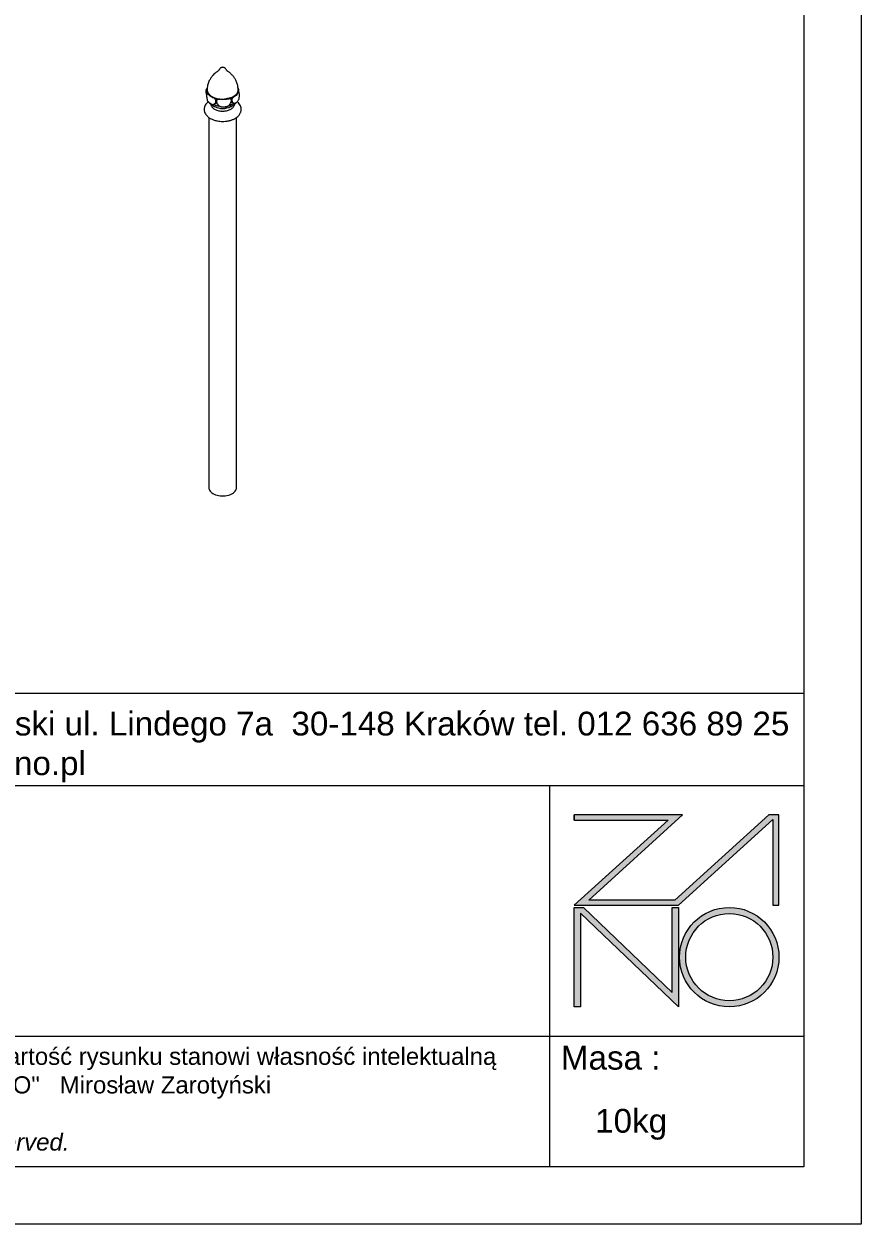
# Model space of a CAD drawing. Header units: millimetres. Extents: x -3033 to 2907, y -1646 to 2554.
# Drawn here: x 1441 to 2907, y -1646 to 454 of the extents above; entities that cross this region are included whole.
import ezdxf

# ---------------------------------------------------------------- set-up
doc = ezdxf.new("R2010")
doc.units = ezdxf.units.MM
doc.layers.add('tabelka', color=155, linetype='Continuous')

# ---------------------------------------------------------------- blocks, each defined once
blk = doc.blocks.new('zano')
at = {"layer": 'Defpoints', "lineweight": 5}
for points in [[(6270.2, 3716.2), (6270.2, 3707.4), (6434.8, 3707.4), (6270.2, 3558.4), (6452.4, 3558.4), (6617.9, 3708.2), (6617.9, 3558.4), (6628.6, 3558.4), (6628.6, 3716.2), (6610.7, 3716.2), (6446.1, 3567.2), (6295.4, 3567.2), (6459.9, 3716.2), (6270.2, 3716.2), (6270.2, 3707.4)], [(6270.2, 3554.4), (6286.2, 3554.4), (6441.7, 3405.6), (6441.7, 3554.4), (6452.4, 3554.4), (6452.4, 3380.5), (6281, 3544.6), (6281, 3380.5), (6270.2, 3380.5)]]:
    blk.add_hatch(color=251, dxfattribs=at).paths.add_polyline_path(points)
h = blk.add_hatch(color=251, dxfattribs=at)
h.paths.add_polyline_path([(6454.7, 3467.4, 1), (6628.6, 3467.4, 1)])
h.paths.add_polyline_path([(6617.9, 3467.4, -1), (6465.4, 3467.4, -1)], flags=16)
at = {"layer": 'Defpoints', "color": 251, "lineweight": 5}
blk.add_lwpolyline([(6434.8, 3707.4), (6270.2, 3558.4), (6452.4, 3558.4), (6617.9, 3708.2), (6617.9, 3558.4), (6628.6, 3558.4), (6628.6, 3716.2), (6610.7, 3716.2), (6446.1, 3567.2), (6295.4, 3567.2), (6459.9, 3716.2), (6270.2, 3716.2), (6270.2, 3707.4), (6432.1, 3707.4)], dxfattribs=at)
for points in [[(6270.2, 3716.2), (6270.2, 3707.4), (6434.8, 3707.4), (6270.2, 3558.4), (6452.4, 3558.4), (6617.9, 3708.2), (6617.9, 3558.4), (6628.6, 3558.4), (6628.6, 3716.2), (6610.7, 3716.2), (6446.1, 3567.2), (6295.4, 3567.2), (6459.9, 3716.2), (6270.2, 3716.2), (6270.2, 3707.4)], [(6270.2, 3554.4), (6286.2, 3554.4), (6441.7, 3405.6), (6441.7, 3554.4), (6452.4, 3554.4), (6452.4, 3380.5), (6281, 3544.6), (6281, 3380.5), (6270.2, 3380.5)]]:
    blk.add_lwpolyline(points, close=True, dxfattribs=at)
for radius in [87, 76.3]:
    blk.add_circle((6541.7, 3467.4), radius, dxfattribs=at)
blk = doc.blocks.new('TABELA')
at = {"layer": 'tabelka', "lineweight": 5}
for p, q in [((4587.4, 3929.4), (6672.4, 3929.4)), ((4587.4, 3767.6), (4587.4, 3929.4)), ((4587.4, 3929.4), (6672.4, 3929.4)), ((6226.5, 3767.6), (6226.5, 3329)), ((4587.4, 3329), (6672.4, 3329)), ((5001.6, 3329), (5001.6, 3100.4)), ((6226.5, 3329), (6226.5, 3100.4))]:
    blk.add_line(p, q, dxfattribs=at)
blk.add_lwpolyline([(4587.4, 3767.6), (6672.4, 3767.6), (6672.4, 3100.4), (4587.4, 3100.4)], close=True, dxfattribs=at)
blk.add_blockref('zano', (0, 0))
at = {"layer": 'tabelka', "lineweight": 5, "attachment_point": 1}
for s, insert, char_height, width in [('{\\fArial|b0|i0|c238|p34;"ZANO"  Mirosław Zarotyński ul. Lindego 7a  30-148 Kraków tel. 012 636 89 25\\Pwww.zano.pl  ,   biuro@zano.pl}', (4613, 3896.9), 41.595, 2040.38), ('{\\fArial|b0|i0|c238|p34;Produkt : }', (4622, 3694.1), 41.595, 265.273), ('{\\fCentury Gothic|b0|i0|c238|p34;słupek  01_051 }', (4622, 3579.5), 60, 713.135), ('{\\fArial|b0|i0|c238|p34;Skala: }', (4622, 3310.3), 41.595, 191.675), ('{\\fArial|b0|i0|c238|p34;Masa :}', (6246.7, 3312.2), 41.595, 200.457), ('{\\fArial|b0|i0|c238|p34;1:1}', (4742.5, 3203.5), 41.595, 42.482), ('{\\fArial|b0|i0|c238|p34;10kg}', (6306.7, 3201.8), 41.595, 42.482)]:
    blk.add_mtext(s, dxfattribs=dict(at, insert=insert, char_height=char_height, width=width))
at = {"layer": 'tabelka', "color": 1, "lineweight": 5, "insert": (5038.9, 3308.9), "char_height": 30, "width": 1186.12, "attachment_point": 1}
blk.add_mtext('{\\fArial|b0|i0|c0|p34;Projekt i zawartość rysunku stanowi własność intelektualną firmy \\fArial|b0|i0|c238|p34; "Z A N O"   Mirosław Zarotyński\\fArial|b0|i1|c238|p34;\\P\\PAll rights reserved.}', dxfattribs=at)

msp = doc.modelspace()

# ---------------------------------------------------------------- linework, layer by layer
at = {"color": 7, "linetype": 'Continuous', "lineweight": 15}
for p, q in [((1761.97, 338.11), (1761.97, 337.34)), ((1815.96, 337.34), (1815.96, 338.11)), ((1762.16, 333.61), (1762.25, 334.14)), ((1798.91, 310.74), (1800.04, 311.73)), ((1764.82, 290.25), (1764.7, 290.32)), ((1764.82, 290.18), (1764.82, -357.86)), ((1813.12, 235.17), (1813.12, 290.2)), ((1764.82, 272.29), (1764.7, 272.35)), ((1813.12, -113.24), (1813.12, 235.17)), ((1813.12, -357.86), (1813.12, -113.24))]:
    msp.add_line(p, q, dxfattribs=at)
at = {"color": 7, "linetype": 'Continuous', "lineweight": 15, "flags": 128}
for points in [[(1816.27, 336.6), (1816.28, 336.61), (1816.29, 336.24), (1816.15, 335.02), (1815.78, 333.76), (1814.48, 331.36), (1812.32, 328.91), (1809.85, 326.95), (1808.96, 326.41), (1808.01, 325.85), (1807.14, 325.1), (1806.33, 324.14), (1805.46, 322.67), (1805.11, 321.49), (1805.1, 321.14), (1805.13, 319.73), (1805.43, 318.43), (1806.02, 317.27), (1806.87, 316.34), (1808.85, 315.34), (1808.85, 315.34)], [(1812.35, 330.32), (1810.82, 328.97), (1809.06, 327.71), (1807.09, 326.56), (1804.92, 325.54), (1802.58, 324.66), (1800.09, 323.91), (1797.48, 323.33), (1794.79, 322.9)], [(1764.82, -357.86), (1764.86, -358.71), (1765.21, -360.38), (1765.91, -362.01), (1766.94, -363.59), (1768.3, -365.08), (1769.95, -366.46), (1771.89, -367.72)], [(1771.89, -367.72), (1774.07, -368.84), (1776.47, -369.79), (1779.05, -370.58), (1781.78, -371.17), (1784.61, -371.58), (1787.51, -371.78), (1790.42, -371.78), (1793.32, -371.58), (1796.15, -371.17), (1798.88, -370.58), (1801.46, -369.79), (1803.86, -368.84), (1806.04, -367.72), (1807.98, -366.46), (1809.63, -365.08), (1810.99, -363.59), (1812.02, -362.01), (1812.72, -360.38), (1813.07, -358.71), (1813.12, -357.86)]]:
    msp.add_lwpolyline(points, dxfattribs=at)
at = {"color": 7, "linetype": 'Continuous', "lineweight": 15}
for centre, radius, start, end in [((1773.15, 338.59), 11.21, 185.12899, 227.59002), ((1806.15, 338.23), 9.81, 330.61986, 355.97827), ((1788.06, 360.66), 38.14, 240.10281, 271.36913), ((1787.71, 348.79), 38.64, 248.426, 261.90191), ((1788.97, 335.45), 29.4, 241.97269, 298.03853), ((1792.37, 342.33), 31.84, 284.60218, 299.93937)]:
    msp.add_arc(centre, radius, start, end, dxfattribs=at)
for points, knots in [([(1815.94, 337.54), (1815.98, 338.9), (1816.04, 341.41), (1815.61, 344.82), (1814.93, 348), (1813.99, 351.03), (1812.76, 353.99), (1811.36, 356.73), (1809.89, 359.16), (1808.44, 361.21), (1807.13, 362.88), (1805.89, 364.31), (1804.59, 365.68), (1803.16, 367.05), (1801.67, 368.29), (1800.11, 369.45), (1798.72, 370.45), (1797.67, 371.23), (1797.11, 371.6), (1796.6, 371.96), (1795.79, 372.91), (1794.98, 374.26), (1793.98, 375.69), (1792.76, 376.85), (1791.45, 377.64), (1789.87, 378.12), (1788.05, 378.14), (1786.19, 377.52), (1784.55, 376.38), (1783.36, 375.05), (1782.54, 373.83), (1781.92, 372.78), (1781.47, 372.04), (1780.5, 371.36), (1779.64, 370.76), (1778.67, 370.06), (1777.13, 368.98), (1774.73, 367.06), (1772.53, 364.89), (1770.62, 362.68), (1769.29, 360.93), (1768.24, 359.42), (1767.24, 357.85), (1766.12, 355.89), (1764.8, 353.18), (1763.56, 349.97), (1762.57, 346.26), (1761.9, 342.15), (1761.96, 339.17), (1761.99, 337.54)], [0, 0, 0, 0, 0.0348042, 0.0639876, 0.0877515, 0.1181626, 0.145733, 0.171352, 0.1988875, 0.2211012, 0.2388287, 0.2569561, 0.2726631, 0.2905836, 0.3131747, 0.3331257, 0.3543677, 0.3717291, 0.3850314, 0.3968069, 0.4104676, 0.4282311, 0.4479089, 0.4643081, 0.4768098, 0.4896371, 0.505387, 0.522142, 0.5397057, 0.5559402, 0.5696011, 0.580784, 0.5977599, 0.6196442, 0.6368074, 0.6522501, 0.6782188, 0.7057792, 0.7410349, 0.7654388, 0.7851644, 0.8000519, 0.8146528, 0.834908, 0.8595899, 0.8938315, 0.923998, 0.9584099, 1, 1, 1, 1]), ([(1762.13, 342.91), (1761.79, 342.43), (1761.09, 341.47), (1760.38, 340.08), (1759.82, 338.7), (1759.47, 337.15), (1759.45, 335.47), (1759.64, 334.04), (1759.83, 333.03), (1759.97, 332.4), (1760.05, 332.02), (1760.12, 331.58), (1760.19, 331.22), (1760.27, 330.83), (1760.42, 330.28), (1760.63, 329.68), (1760.84, 329.32), (1760.93, 329.17)], [0, 0, 0, 0, 0.1254772, 0.2514369, 0.3493958, 0.4426146, 0.544001, 0.6554291, 0.7074716, 0.7584324, 0.8094488, 0.8336337, 0.8575542, 0.8817707, 0.9068557, 0.9621626, 1, 1, 1, 1]), ([(1761.94, 333.24), (1761.93, 333.43), (1761.89, 334.14), (1761.77, 335.46), (1761.64, 337.01), (1761.63, 338.49), (1761.71, 339.42), (1761.94, 340.17), (1762.03, 340.48)], [0, 0, 0, 0, 0.0693929, 0.2514327, 0.4252905, 0.5842839, 0.8303256, 1, 1, 1, 1]), ([(1762, 338.3), (1761.99, 338.03), (1761.97, 337.7), (1761.97, 336.77), (1762, 335.5), (1762.05, 334.13), (1762.06, 333.51), (1762.06, 333.42)], [0, 0, 0, 0, 0.2015714, 0.2336498, 0.585087, 0.9409056, 1, 1, 1, 1]), ([(1810.54, 315.31), (1810.96, 315.42), (1811.65, 315.59), (1812.54, 316.15), (1813.65, 317.06), (1814.82, 318.6), (1815.98, 320.17), (1817.09, 321.44), (1817.61, 322.6), (1817.84, 323.57), (1817.93, 324.66), (1818.04, 326.29), (1818.5, 328.43), (1818.5, 330.85), (1818.09, 332.65), (1817.65, 334.02), (1817.26, 335.02), (1816.81, 335.81), (1816.27, 336.31), (1816.14, 336.43)], [0, 0, 0, 0, 0.0495271, 0.0798132, 0.1186396, 0.2162278, 0.3139941, 0.3952855, 0.4312709, 0.4610409, 0.5037766, 0.5566494, 0.6558998, 0.7413983, 0.8229267, 0.8583544, 0.9066337, 0.976413, 1, 1, 1, 1]), ([(1814.7, 333.41), (1814.91, 333.79), (1815.32, 334.56), (1815.72, 335.85), (1815.93, 336.97), (1815.96, 337.32), (1815.96, 337.34), (1815.96, 337.34)], [0, 0, 0, 0, 0.2569723, 0.5273094, 0.7961342, 0.9805249, 1, 1, 1, 1]), ([(1816.85, 335.56), (1816.91, 335.97), (1817.07, 336.94), (1817.14, 338.48), (1816.97, 340.19), (1816.48, 341.58), (1816.01, 342.33), (1815.82, 342.63)], [0, 0, 0, 0, 0.16664914, 0.39228639, 0.61687445, 0.84566157, 1, 1, 1, 1]), ([(1815.96, 337.34), (1815.95, 337.29), (1815.94, 337.21), (1815.91, 336.69), (1815.9, 336.48)], [0, 0, 0, 0, 0.61501875, 1, 1, 1, 1]), ([(1816.28, 336.62), (1816.26, 336.63), (1816.18, 336.69), (1816.09, 336.84), (1816.01, 337.02), (1815.97, 337.18), (1815.96, 337.28), (1815.96, 337.33), (1815.96, 337.34), (1815.96, 337.34)], [0, 0, 0, 0, 0.0844925, 0.3626218, 0.5964288, 0.7842617, 0.9123717, 0.9963911, 1, 1, 1, 1]), ([(1760.68, 314.97), (1759.89, 313.94), (1758.44, 312.05), (1757.24, 309.17), (1756.66, 306.68), (1756.5, 304.34), (1756.7, 302), (1757.35, 299.41), (1758.56, 296.75), (1760.33, 294.19), (1762.53, 291.91), (1764.81, 290.11), (1766.97, 288.74), (1769.17, 287.57), (1771.54, 286.52), (1774.18, 285.58), (1777.03, 284.78), (1780.3, 284.09), (1784.04, 283.59), (1788.69, 283.33), (1793.98, 283.54), (1799.74, 284.43), (1805.13, 285.95), (1809.41, 287.82), (1812.72, 289.81), (1815.4, 291.88), (1817.6, 294.19), (1819.23, 296.56), (1820.3, 298.73), (1820.99, 300.88), (1821.46, 303.65), (1821.32, 307.06), (1820.1, 310.94), (1817.86, 314.4), (1815.85, 316.67), (1814.39, 317.69), (1814.18, 317.84)], [0, 0, 0, 0, 0.0370378, 0.0681391, 0.0931101, 0.1141435, 0.137234, 0.1628266, 0.1920156, 0.2246316, 0.2550084, 0.2811488, 0.3031469, 0.3216846, 0.345062, 0.3673812, 0.3893803, 0.4149148, 0.4444697, 0.4748016, 0.5187772, 0.562306, 0.6067606, 0.6501987, 0.6781788, 0.7082729, 0.7418351, 0.7680663, 0.7921055, 0.8138072, 0.8343451, 0.8747218, 0.9140921, 0.9532306, 0.9931319, 1, 1, 1, 1]), ([(1763.71, 317.82), (1763.47, 317.65), (1762.31, 316.78), (1761.4, 315.77), (1760.68, 314.97)], [0, 0, 0, 0, 0.2024308, 1, 1, 1, 1]), ([(1762.08, 333.46), (1761.96, 333.29), (1761.71, 332.93), (1761.52, 332.42), (1761.35, 331.79), (1761.17, 330.91), (1760.94, 329.69), (1760.8, 328.23), (1760.85, 326.79), (1761, 325.54), (1761.27, 324.19), (1761.67, 322.43), (1761.79, 320.89), (1762.2, 319.64), (1762.7, 318.77), (1763.45, 317.99), (1764.4, 317.26), (1765.53, 316.39), (1766.84, 315.18), (1768.57, 313.72), (1770.01, 313.37), (1770.66, 313.21)], [0, 0, 0, 0, 0.0288445, 0.0611052, 0.0840077, 0.1172998, 0.1575204, 0.2243654, 0.2795295, 0.3179287, 0.3654032, 0.4365925, 0.517543, 0.5472092, 0.5799815, 0.6337, 0.6894409, 0.745697, 0.834457, 0.9251075, 1, 1, 1, 1]), ([(1762.14, 333.65), (1762.12, 333.65), (1762.09, 333.66), (1762.09, 333.53), (1762.09, 333.45)], [0, 0, 0, 0, 0.4203758, 1, 1, 1, 1]), ([(1762.21, 333.83), (1762.21, 333.82), (1762.21, 333.81), (1762.14, 333.71), (1762.11, 333.67)], [0, 0, 0, 0, 0.5927722, 1, 1, 1, 1]), ([(1772.9, 313.4), (1773.47, 313.63), (1774.45, 314.04), (1775.63, 314.98), (1776.66, 316.29), (1777.16, 318.03), (1777.25, 319.68), (1776.89, 320.98), (1776.16, 322.13), (1775.08, 323.28), (1773.6, 324.26), (1771.92, 324.8), (1769.61, 325.99), (1766.97, 327.7), (1764.62, 329.78), (1763.34, 331.42), (1762.71, 332.66), (1762.42, 333.39), (1762.2, 333.74), (1762.16, 333.67), (1762.14, 333.65)], [0, 0, 0, 0, 0.0644941, 0.1116293, 0.1602277, 0.236317, 0.2877511, 0.3126865, 0.3548369, 0.3950928, 0.431907, 0.4888767, 0.5465241, 0.6606535, 0.7789211, 0.8816714, 0.9147536, 0.9479467, 0.9785362, 1, 1, 1, 1]), ([(1762.25, 334.14), (1762.26, 334.19), (1762.29, 334.46), (1762.44, 334.51), (1762.72, 334.2), (1763.09, 333.45), (1763.87, 332.07), (1764.83, 331.09), (1765.59, 330.32)], [0, 0, 0, 0, 0.0331296, 0.1672261, 0.3000098, 0.4223731, 0.5462275, 1, 1, 1, 1]), ([(1764.46, 317.22), (1764.48, 317.18), (1764.89, 316.48), (1766.1, 315.11), (1768.31, 313.01), (1770.53, 311.51), (1772.23, 310.55), (1773.08, 310.11), (1773.81, 309.77), (1774.36, 309.53), (1774.72, 309.4), (1774.94, 309.36), (1775.05, 309.39), (1775.12, 309.43), (1775.14, 309.45), (1775.15, 309.46)], [0, 0, 0, 0, 0.0087747, 0.1653174, 0.3456945, 0.5731998, 0.635344, 0.6878442, 0.7320181, 0.7744131, 0.821857, 0.8791119, 0.9488723, 0.9889713, 1, 1, 1, 1]), ([(1765.59, 330.32), (1765.92, 330.01), (1766.89, 329.1), (1768.11, 328.19), (1769, 327.62), (1769.05, 327.59)], [0, 0, 0, 0, 0.321818, 0.9667092, 1, 1, 1, 1]), ([(1769.05, 327.59), (1769.55, 327.27), (1770.58, 326.61), (1772.29, 325.69), (1773.96, 325.02), (1775.06, 324.23), (1775.91, 323.42), (1776.69, 322.41), (1777.44, 320.93), (1777.53, 319.53), (1777.57, 318.25), (1777.36, 317.02), (1776.88, 315.82), (1776.1, 314.71), (1774.9, 313.69), (1773.95, 313.2), (1773.41, 312.93)], [0, 0, 0, 0, 0.0870722, 0.1779987, 0.269636, 0.3321147, 0.3387136, 0.4110085, 0.4842047, 0.5461186, 0.6097646, 0.6720608, 0.7364711, 0.8141116, 0.8943057, 1, 1, 1, 1]), ([(1782.38, 310.55), (1781.5, 311.39), (1780.13, 312.68), (1778.84, 314.77), (1778.15, 316.41), (1777.89, 318), (1777.85, 319.52), (1778.08, 321.02), (1778.95, 322.08), (1780.08, 322.74), (1781.38, 322.92), (1782.72, 322.76), (1785.21, 322.43), (1787.32, 322.49), (1788.97, 322.53)], [0, 0, 0, 0, 0.1448323, 0.222536, 0.3001708, 0.3702731, 0.4407663, 0.515444, 0.5903714, 0.647179, 0.7034305, 0.7554611, 0.8077673, 1, 1, 1, 1]), ([(1800.04, 311.73), (1800.62, 312.35), (1801.62, 313.42), (1802.78, 315.15), (1803.74, 317.12), (1804.18, 319.16), (1804.23, 320.86), (1803.96, 321.96), (1803.35, 322.65), (1802.41, 323.13), (1800.94, 323.13), (1799.14, 322.51), (1796.33, 321.99), (1792.61, 321.58), (1788.18, 321.4), (1784.86, 321.51), (1782.71, 321.82), (1781.48, 322.06), (1780.33, 321.95), (1779.32, 321.49), (1778.55, 320.77), (1778.22, 319.94), (1778.2, 319), (1778.17, 317.92), (1778.51, 316.38), (1779.18, 314.8), (1780.48, 312.81), (1781.84, 311.59), (1782.72, 310.79)], [0, 0, 0, 0, 0.04682088, 0.08103972, 0.11632074, 0.17155942, 0.20889909, 0.22700152, 0.25760153, 0.28682618, 0.31355219, 0.3549106, 0.39676096, 0.47961567, 0.56547463, 0.6400684, 0.66408514, 0.68818236, 0.71038952, 0.73354115, 0.76579423, 0.79094381, 0.79871052, 0.83067928, 0.86333025, 0.89789222, 0.93381131, 1, 1, 1, 1]), ([(1788.97, 322.53), (1789.6, 322.54), (1791.49, 322.59), (1793.43, 322.73), (1794.72, 322.89), (1794.79, 322.9)], [0, 0, 0, 0, 0.321818, 0.9667092, 1, 1, 1, 1]), ([(1794.79, 322.9), (1795.49, 322.97), (1796.94, 323.12), (1799.05, 323.57), (1800.93, 324), (1802.05, 323.96), (1802.9, 323.71), (1803.66, 323.22), (1804.33, 322.2), (1804.47, 320.89), (1804.44, 319.6), (1804.28, 318.24), (1803.82, 316.73), (1803.08, 315.12), (1801.91, 313.31), (1800.88, 312.17), (1800.3, 311.52)], [0, 0, 0, 0, 0.08704335, 0.17861371, 0.26967181, 0.33212983, 0.33872657, 0.41099752, 0.48416945, 0.54668567, 0.60986153, 0.67312545, 0.73658671, 0.81540576, 0.89434068, 1, 1, 1, 1]), ([(1802.81, 309.47), (1802.82, 309.46), (1802.83, 309.42), (1802.91, 309.39), (1803.02, 309.37), (1803.23, 309.41), (1803.58, 309.54), (1804.13, 309.77), (1804.85, 310.11), (1805.7, 310.55), (1807.4, 311.51), (1809.55, 312.99), (1811.65, 314.86), (1812.56, 316.03), (1812.92, 316.49)], [0, 0, 0, 0, 0.0240714, 0.0676348, 0.1279367, 0.1889713, 0.2395416, 0.2846886, 0.331658, 0.3874257, 0.4533881, 0.6930544, 0.8795227, 1, 1, 1, 1]), ([(1808.35, 314.82), (1807.68, 315.14), (1806.67, 315.63), (1805.57, 316.91), (1805, 318.13), (1804.7, 319.54), (1804.73, 321.06), (1804.91, 322.71), (1805.67, 324.31), (1806.61, 325.65), (1807.62, 326.61), (1808.59, 327.21), (1810.31, 328.31), (1811.45, 329.44), (1812.35, 330.32)], [0, 0, 0, 0, 0.1447984, 0.2210891, 0.3001189, 0.3692802, 0.4409279, 0.5155882, 0.590498, 0.6472924, 0.7035307, 0.7553557, 0.8078122, 1, 1, 1, 1]), ([(1811.43, 315.6), (1811.28, 315.46), (1810.65, 314.86), (1809.58, 314.52), (1808.64, 314.68), (1808.27, 314.74)], [0, 0, 0, 0, 0.1601639, 0.6711057, 1, 1, 1, 1]), ([(1808.35, 314.82), (1808.41, 314.92), (1808.52, 315.12), (1808.71, 315.27), (1808.82, 315.33), (1808.85, 315.34), (1808.85, 315.34)], [0, 0, 0, 0, 0.45214989, 0.87950633, 0.97400121, 1, 1, 1, 1]), ([(1808.85, 315.34), (1809.22, 315.24), (1809.83, 315.08), (1810.33, 315.29), (1810.52, 315.36)], [0, 0, 0, 0, 0.6165885, 1, 1, 1, 1]), ([(1812.35, 330.32), (1812.65, 330.65), (1813.56, 331.62), (1814.28, 332.65), (1814.68, 333.38), (1814.7, 333.41)], [0, 0, 0, 0, 0.321818, 0.9667092, 1, 1, 1, 1]), ([(1768.3, 313.15), (1768.37, 312.7), (1768.54, 311.53), (1769.36, 309.85), (1770.63, 308.01), (1772.36, 306.35), (1774.62, 304.79), (1777.36, 303.45), (1780.54, 302.39), (1784.08, 301.67), (1787.83, 301.34), (1791.68, 301.42), (1795.46, 301.94), (1798.97, 302.86), (1802.07, 304.12), (1804.68, 305.66), (1806.68, 307.35), (1808.14, 309.1), (1809.11, 310.98), (1809.67, 312.34), (1809.7, 313.16), (1809.7, 313.2)], [0, 0, 0, 0, 0.0296123, 0.0771228, 0.126423, 0.1799205, 0.2359827, 0.2944352, 0.3552397, 0.4172249, 0.4800941, 0.5438929, 0.6086652, 0.6726901, 0.7345903, 0.7944331, 0.8519833, 0.903214, 0.9472862, 0.9977033, 1, 1, 1, 1]), ([(1773.51, 312.86), (1773.1, 312.76), (1771.98, 312.48), (1770.37, 312.81), (1769.26, 313.51), (1768.81, 313.8)], [0, 0, 0, 0, 0.2567689, 0.6990198, 1, 1, 1, 1]), ([(1770.69, 313.28), (1771.03, 313.19), (1771.73, 313.02), (1772.5, 313.27), (1772.9, 313.4)], [0, 0, 0, 0, 0.4796836, 1, 1, 1, 1]), ([(1773.41, 312.93), (1773.36, 313.01), (1773.24, 313.18), (1773.06, 313.32), (1772.94, 313.38), (1772.9, 313.39), (1772.9, 313.4)], [0, 0, 0, 0, 0.3849632, 0.81251, 0.9740089, 1, 1, 1, 1]), ([(1773.41, 312.93), (1773.42, 312.92), (1773.43, 312.9), (1773.46, 312.88), (1773.49, 312.87), (1773.51, 312.86)], [0, 0, 0, 0, 0.2254476, 0.5236629, 1, 1, 1, 1]), ([(1800.4, 311.52), (1799.96, 311.13), (1798.77, 310.08), (1796.29, 309.07), (1793.28, 308.61), (1790, 308.46), (1786.77, 308.49), (1784.03, 309.27), (1782.77, 310.18), (1782.27, 310.54)], [0, 0, 0, 0, 0.0902791, 0.2457731, 0.4060395, 0.5665975, 0.7577131, 0.9051163, 1, 1, 1, 1]), ([(1782.27, 310.54), (1782.29, 310.53), (1782.32, 310.53), (1782.36, 310.53), (1782.38, 310.55), (1782.38, 310.55)], [0, 0, 0, 0, 0.384299, 0.772566, 1, 1, 1, 1]), ([(1782.38, 310.55), (1782.45, 310.61), (1782.58, 310.73), (1782.68, 310.78), (1782.71, 310.79), (1782.72, 310.79), (1782.72, 310.79)], [0, 0, 0, 0, 0.45214989, 0.87950633, 0.97400121, 1, 1, 1, 1]), ([(1782.72, 310.79), (1783.17, 310.44), (1784.31, 309.56), (1786.89, 308.74), (1790.03, 308.69), (1793.26, 308.95), (1795.57, 309.08), (1796.67, 309.63), (1796.85, 309.72)], [0, 0, 0, 0, 0.1152419, 0.294042, 0.5414737, 0.749364, 0.9596808, 1, 1, 1, 1]), ([(1793.17, 308.94), (1793.21, 308.97), (1793.28, 309.02), (1793.53, 309.15), (1793.82, 309.25), (1794.19, 309.33), (1794.62, 309.38), (1795.11, 309.41), (1796.11, 309.43), (1797.48, 309.73), (1798.74, 310.53), (1799.26, 311.03), (1799.38, 311.14)], [0, 0, 0, 0, 0.0957714, 0.1571185, 0.2094924, 0.257252, 0.3076285, 0.3669947, 0.4389015, 0.71597, 0.9374125, 1, 1, 1, 1]), ([(1800.3, 311.52), (1800.24, 311.57), (1800.14, 311.66), (1800.06, 311.72), (1800.04, 311.73), (1800.04, 311.73), (1800.04, 311.73)], [0, 0, 0, 0, 0.3849632, 0.81251, 0.9740089, 1, 1, 1, 1]), ([(1800.3, 311.52), (1800.3, 311.52), (1800.32, 311.51), (1800.35, 311.51), (1800.38, 311.51), (1800.4, 311.52)], [0, 0, 0, 0, 0.2254476, 0.5236629, 1, 1, 1, 1]), ([(1808.27, 314.74), (1808.28, 314.75), (1808.3, 314.76), (1808.33, 314.79), (1808.34, 314.81), (1808.35, 314.82)], [0, 0, 0, 0, 0.384299, 0.772566, 1, 1, 1, 1])]:
    msp.add_open_spline(points, degree=3, knots=knots, dxfattribs=at)
at = {"layer": 'tabelka', "lineweight": 5}
for points in [[(-3032.96, 2553.89), (2907.04, 2553.89), (2907.04, -1646.11), (-3032.96, -1646.11)], [(-2932.96, 2453.89), (2807.04, 2453.89), (2807.04, -1546.11), (-2932.96, -1546.11)]]:
    msp.add_lwpolyline(points, close=True, dxfattribs=at)

# ---------------------------------------------------------------- block references
msp.add_blockref('TABELA', (-3865.33, -4646.51))

doc.saveas('drawing.dxf')
